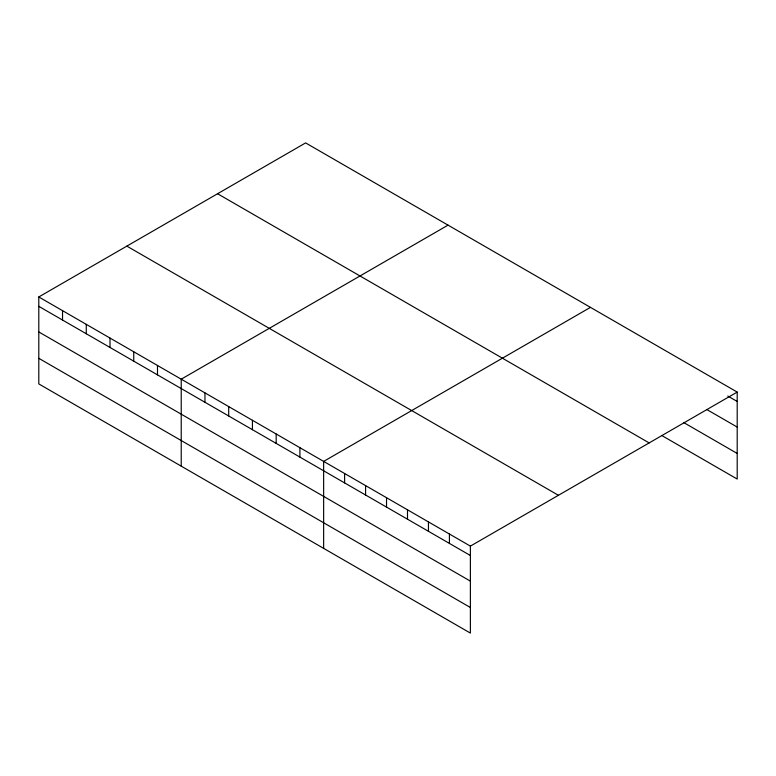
<?xml version="1.0" encoding="UTF-8"?>
<svg xmlns="http://www.w3.org/2000/svg" width="776" height="776" viewBox="0 0 776 776"><rect width="100%" height="100%" fill="white"/><g stroke="black" fill="none" stroke-linecap="round" stroke-linejoin="round"><path stroke-width="1.16" d="M38.8 296.956L470.382 546.12L470.382 633.09L38.8 383.916L38.8 296.956L305.618 142.91L737.2 392.084L737.2 479.044L661.734 435.481M448.043 225.137L181.225 379.183L181.225 466.143M590.458 307.364L323.64 461.41L323.64 548.37M470.382 546.12L737.2 392.084M727.772 396.022L737.2 401.464M706.8 409.524L737.2 427.072M683.743 422.58L737.2 453.446M217.571 193.738L649.153 442.912M126.847 246.118L558.429 495.292M38.8 306.345L470.382 555.509M38.8 331.944L470.382 581.117M38.8 358.318L470.382 607.492M449.42 534.024L449.42 543.413M428.459 521.918L428.459 531.308M407.497 509.813L407.497 519.202M386.535 497.717L386.535 507.106M365.574 485.611L365.574 495.001M344.612 473.505L344.612 482.895M299.905 447.704L299.905 457.093M276.169 433.997L276.169 443.387M252.433 420.291L252.433 429.681M228.697 406.585L228.697 415.975M204.961 392.879L204.961 402.269M157.489 365.477L157.489 374.866M133.744 351.77L133.744 361.16M110.008 338.064L110.008 347.454M86.272 324.358L86.272 333.748M62.536 310.652L62.536 320.042"/></g></svg>
